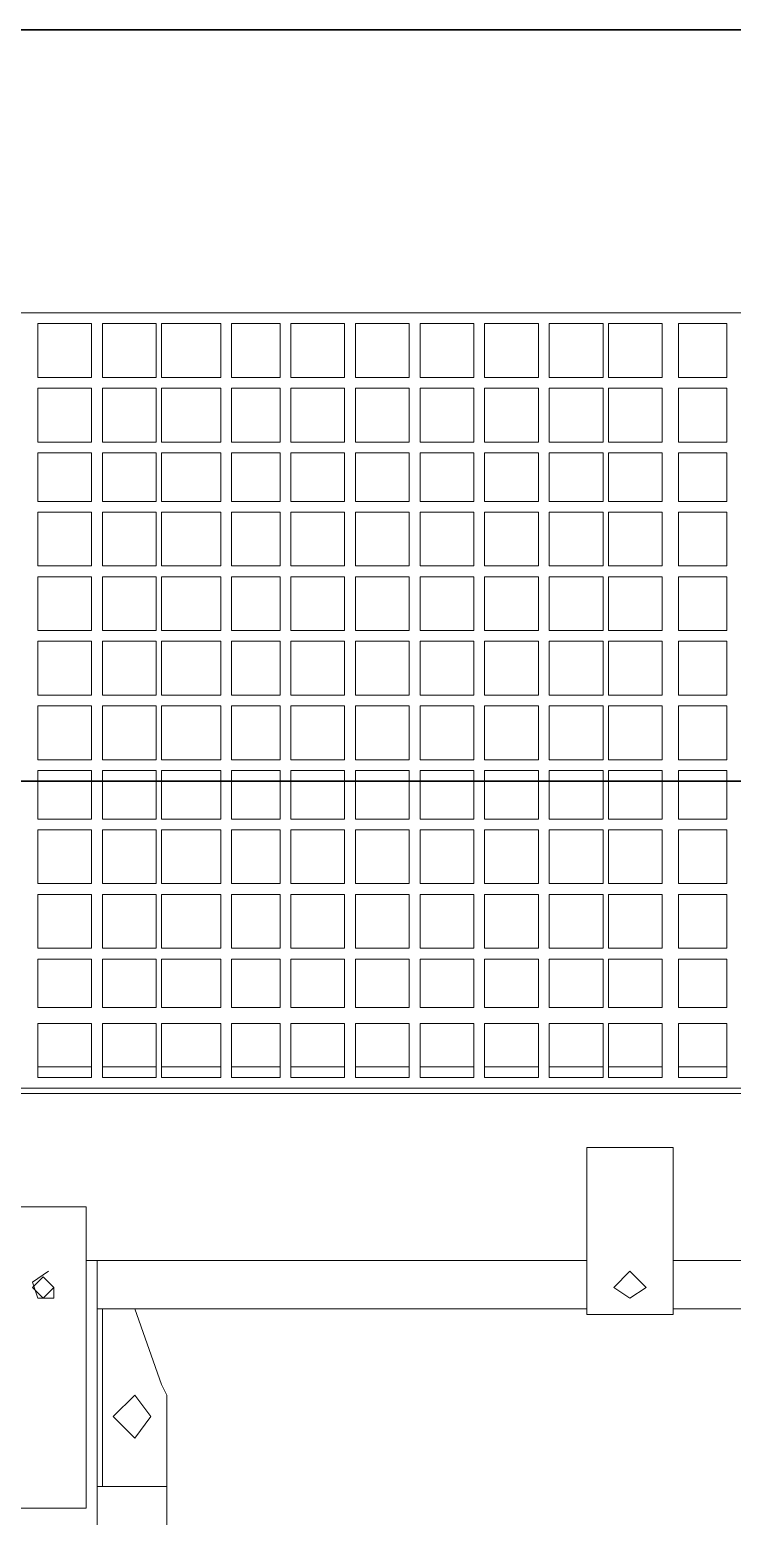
# Model space of a CAD drawing. Header units: metres. Extents: x -13194 to 152406, y -4219 to 19791.
# Drawn here: x 4138.5 to 4180.5, y 658.5 to 747.5 of the extents above; entities that cross this region are included whole.
import ezdxf

# ---------------------------------------------------------------- set-up
doc = ezdxf.new("R2010")
doc.units = ezdxf.units.M
doc.header["$LTSCALE"] = 100
doc.header["$MEASUREMENT"] = 0
doc.layers.get('0').update_dxf_attribs({"color": 9, "lineweight": 9})
doc.layers.add('32-ekipman', color=9, linetype='Continuous', lineweight=9)
doc.layers.add('E-KABLO', color=7, linetype='Continuous', lineweight=30)

# ---------------------------------------------------------------- blocks, each defined once
blk = doc.blocks.new('h')
for points in [[(181680.735, -16263.506), (181680.735, -16351.78)], [(181676.547, -16311.187), (181676.547, -16342.437)], [(181686.534, -16336.96), (181681.379, -16336.96)], [(181681.379, -16336.96), (181681.379, -16355.001)], [(181680.735, -16338.249), (181676.547, -16338.249)], [(181680.413, -16338.249), (181680.413, -16348.88)], [(181679.768, -16342.437), (181678.48, -16341.148), (181677.513, -16342.437), (181678.48, -16343.725), (181679.768, -16342.437)], [(181676.547, -16342.437), (181676.547, -16343.725), (181676.869, -16344.37)], [(181676.869, -16344.37), (181678.48, -16348.88)], [(181600.193, -16348.88), (181646.263, -16348.88)], [(181646.263, -16348.558), (181646.263, -16358.545)], [(181651.418, -16348.558), (181646.263, -16348.558)], [(181651.418, -16358.545), (181651.418, -16348.558)], [(181651.418, -16348.88), (181680.735, -16348.88)], [(181649.807, -16350.169), (181648.84, -16349.524), (181647.874, -16350.169), (181648.84, -16351.135), (181649.807, -16350.169)], [(181683.634, -16351.135), (181684.601, -16350.491), (181684.279, -16349.524), (181683.312, -16349.524), (181683.312, -16350.169)], [(181684.601, -16350.169), (181683.956, -16349.524), (181683.312, -16350.169), (181683.956, -16350.813), (181684.601, -16350.169)], [(181646.263, -16351.78), (181586.984, -16351.78)], [(181651.418, -16351.78), (181681.379, -16351.78)], [(181681.379, -16351.78), (181680.735, -16351.78)], [(181681.379, -16355.001), (181686.534, -16355.001)], [(181646.263, -16358.545), (181651.418, -16358.545)], [(181688.467, -16361.767), (181641.108, -16361.767)], [(181692.655, -16362.089), (181641.108, -16362.089)], [(181643.041, -16362.733), (181643.041, -16365.955)], [(181645.941, -16362.733), (181643.041, -16362.733)], [(181645.941, -16365.955), (181645.941, -16362.733)], [(181646.907, -16362.733), (181646.907, -16365.955)], [(181650.129, -16362.733), (181646.907, -16362.733)], [(181650.129, -16365.955), (181650.129, -16362.733)], [(181650.451, -16362.733), (181650.451, -16365.955)], [(181653.673, -16362.733), (181650.451, -16362.733)], [(181653.673, -16365.955), (181653.673, -16362.733)], [(181654.317, -16362.733), (181654.317, -16365.955)], [(181657.539, -16362.733), (181654.317, -16362.733)], [(181657.539, -16365.955), (181657.539, -16362.733)], [(181658.183, -16362.733), (181658.183, -16365.955)], [(181661.405, -16362.733), (181658.183, -16362.733)], [(181661.405, -16365.955), (181661.405, -16362.733)], [(181662.049, -16362.733), (181662.049, -16365.955)], [(181665.271, -16362.733), (181662.049, -16362.733)], [(181665.271, -16365.955), (181665.271, -16362.733)], [(181665.915, -16362.733), (181665.915, -16365.955)], [(181669.137, -16362.733), (181665.915, -16362.733)], [(181669.137, -16365.955), (181669.137, -16362.733)], [(181672.681, -16362.733), (181669.781, -16362.733)], [(181669.781, -16362.733), (181669.781, -16365.955)], [(181672.681, -16365.955), (181672.681, -16362.733)], [(181676.869, -16362.733), (181673.325, -16362.733)], [(181673.325, -16362.733), (181673.325, -16365.955)], [(181676.869, -16365.955), (181676.869, -16362.733)], [(181680.413, -16362.733), (181677.191, -16362.733)], [(181677.191, -16362.733), (181677.191, -16365.955)], [(181680.413, -16365.955), (181680.413, -16362.733)], [(181684.279, -16362.733), (181681.057, -16362.733)], [(181681.057, -16362.733), (181681.057, -16365.955)], [(181684.279, -16365.955), (181684.279, -16362.733)], [(181645.941, -16363.378), (181643.041, -16363.378)], [(181650.129, -16363.378), (181646.907, -16363.378)], [(181653.673, -16363.378), (181650.451, -16363.378)], [(181657.539, -16363.378), (181654.317, -16363.378)], [(181661.405, -16363.378), (181658.183, -16363.378)], [(181665.271, -16363.378), (181662.049, -16363.378)], [(181669.137, -16363.378), (181665.915, -16363.378)], [(181672.681, -16363.378), (181669.781, -16363.378)], [(181676.869, -16363.378), (181673.325, -16363.378)], [(181680.413, -16363.378), (181677.191, -16363.378)], [(181684.279, -16363.378), (181681.057, -16363.378)], [(181643.041, -16365.955), (181645.941, -16365.955)], [(181646.907, -16365.955), (181650.129, -16365.955)], [(181650.451, -16365.955), (181653.673, -16365.955)], [(181654.317, -16365.955), (181657.539, -16365.955)], [(181658.183, -16365.955), (181661.405, -16365.955)], [(181662.049, -16365.955), (181665.271, -16365.955)], [(181665.915, -16365.955), (181669.137, -16365.955)], [(181669.781, -16365.955), (181672.681, -16365.955)], [(181673.325, -16365.955), (181676.869, -16365.955)], [(181677.191, -16365.955), (181680.413, -16365.955)], [(181681.057, -16365.955), (181684.279, -16365.955)], [(181645.941, -16366.921), (181643.041, -16366.921)], [(181643.041, -16366.921), (181643.041, -16369.821)], [(181645.941, -16369.821), (181645.941, -16366.921)], [(181650.129, -16366.921), (181646.907, -16366.921)], [(181646.907, -16366.921), (181646.907, -16369.821)], [(181650.129, -16369.821), (181650.129, -16366.921)], [(181653.673, -16366.921), (181650.451, -16366.921)], [(181650.451, -16366.921), (181650.451, -16369.821)], [(181653.673, -16369.821), (181653.673, -16366.921)], [(181657.539, -16366.921), (181654.317, -16366.921)], [(181654.317, -16366.921), (181654.317, -16369.821)], [(181657.539, -16369.821), (181657.539, -16366.921)], [(181661.405, -16366.921), (181658.183, -16366.921)], [(181658.183, -16366.921), (181658.183, -16369.821)], [(181661.405, -16369.821), (181661.405, -16366.921)], [(181665.271, -16366.921), (181662.049, -16366.921)], [(181662.049, -16366.921), (181662.049, -16369.821)], [(181665.271, -16369.821), (181665.271, -16366.921)], [(181669.137, -16366.921), (181665.915, -16366.921)], [(181665.915, -16366.921), (181665.915, -16369.821)], [(181669.137, -16369.821), (181669.137, -16366.921)], [(181672.681, -16366.921), (181669.781, -16366.921)], [(181669.781, -16366.921), (181669.781, -16369.821)], [(181672.681, -16369.821), (181672.681, -16366.921)], [(181676.869, -16366.921), (181673.325, -16366.921)], [(181673.325, -16366.921), (181673.325, -16369.821)], [(181676.869, -16369.821), (181676.869, -16366.921)], [(181680.413, -16366.921), (181677.191, -16366.921)], [(181677.191, -16366.921), (181677.191, -16369.821)], [(181680.413, -16369.821), (181680.413, -16366.921)], [(181684.279, -16366.921), (181681.057, -16366.921)], [(181681.057, -16366.921), (181681.057, -16369.821)], [(181684.279, -16369.821), (181684.279, -16366.921)], [(181643.041, -16369.821), (181645.941, -16369.821)], [(181646.907, -16369.821), (181650.129, -16369.821)], [(181650.451, -16369.821), (181653.673, -16369.821)], [(181654.317, -16369.821), (181657.539, -16369.821)], [(181658.183, -16369.821), (181661.405, -16369.821)], [(181662.049, -16369.821), (181665.271, -16369.821)], [(181665.915, -16369.821), (181669.137, -16369.821)], [(181669.781, -16369.821), (181672.681, -16369.821)], [(181673.325, -16369.821), (181676.869, -16369.821)], [(181677.191, -16369.821), (181680.413, -16369.821)], [(181681.057, -16369.821), (181684.279, -16369.821)], [(181645.941, -16370.465), (181643.041, -16370.465)], [(181643.041, -16370.465), (181643.041, -16373.687)], [(181645.941, -16373.687), (181645.941, -16370.465)], [(181650.129, -16370.465), (181646.907, -16370.465)], [(181646.907, -16370.465), (181646.907, -16373.687)], [(181650.129, -16373.687), (181650.129, -16370.465)], [(181653.673, -16370.465), (181650.451, -16370.465)], [(181650.451, -16370.465), (181650.451, -16373.687)], [(181653.673, -16373.687), (181653.673, -16370.465)], [(181657.539, -16370.465), (181654.317, -16370.465)], [(181654.317, -16370.465), (181654.317, -16373.687)], [(181657.539, -16373.687), (181657.539, -16370.465)], [(181661.405, -16370.465), (181658.183, -16370.465)], [(181658.183, -16370.465), (181658.183, -16373.687)], [(181661.405, -16373.687), (181661.405, -16370.465)], [(181665.271, -16370.465), (181662.049, -16370.465)], [(181662.049, -16370.465), (181662.049, -16373.687)], [(181665.271, -16373.687), (181665.271, -16370.465)], [(181669.137, -16370.465), (181665.915, -16370.465)], [(181665.915, -16370.465), (181665.915, -16373.687)], [(181669.137, -16373.687), (181669.137, -16370.465)], [(181672.681, -16370.465), (181669.781, -16370.465)], [(181669.781, -16370.465), (181669.781, -16373.687)], [(181672.681, -16373.687), (181672.681, -16370.465)], [(181676.869, -16370.465), (181673.325, -16370.465)], [(181673.325, -16370.465), (181673.325, -16373.687)], [(181676.869, -16373.687), (181676.869, -16370.465)], [(181680.413, -16370.465), (181677.191, -16370.465)], [(181677.191, -16370.465), (181677.191, -16373.687)], [(181680.413, -16373.687), (181680.413, -16370.465)], [(181684.279, -16370.465), (181681.057, -16370.465)], [(181681.057, -16370.465), (181681.057, -16373.687)], [(181684.279, -16373.687), (181684.279, -16370.465)], [(181643.041, -16373.687), (181645.941, -16373.687)], [(181645.941, -16374.331), (181643.041, -16374.331)], [(181643.041, -16374.331), (181643.041, -16377.553)], [(181645.941, -16377.553), (181645.941, -16374.331)], [(181646.907, -16373.687), (181650.129, -16373.687)], [(181650.129, -16374.331), (181646.907, -16374.331)], [(181646.907, -16374.331), (181646.907, -16377.553)], [(181650.129, -16377.553), (181650.129, -16374.331)], [(181650.451, -16373.687), (181653.673, -16373.687)], [(181653.673, -16374.331), (181650.451, -16374.331)], [(181650.451, -16374.331), (181650.451, -16377.553)], [(181653.673, -16377.553), (181653.673, -16374.331)], [(181654.317, -16373.687), (181657.539, -16373.687)], [(181657.539, -16374.331), (181654.317, -16374.331)], [(181654.317, -16374.331), (181654.317, -16377.553)], [(181657.539, -16377.553), (181657.539, -16374.331)], [(181658.183, -16373.687), (181661.405, -16373.687)], [(181661.405, -16374.331), (181658.183, -16374.331)], [(181658.183, -16374.331), (181658.183, -16377.553)], [(181661.405, -16377.553), (181661.405, -16374.331)], [(181662.049, -16373.687), (181665.271, -16373.687)], [(181665.271, -16374.331), (181662.049, -16374.331)], [(181662.049, -16374.331), (181662.049, -16377.553)], [(181665.271, -16377.553), (181665.271, -16374.331)], [(181665.915, -16373.687), (181669.137, -16373.687)], [(181669.137, -16374.331), (181665.915, -16374.331)], [(181665.915, -16374.331), (181665.915, -16377.553)], [(181669.137, -16377.553), (181669.137, -16374.331)], [(181669.781, -16373.687), (181672.681, -16373.687)], [(181672.681, -16374.331), (181669.781, -16374.331)], [(181669.781, -16374.331), (181669.781, -16377.553)], [(181672.681, -16377.553), (181672.681, -16374.331)], [(181673.325, -16373.687), (181676.869, -16373.687)], [(181676.869, -16374.331), (181673.325, -16374.331)], [(181673.325, -16374.331), (181673.325, -16377.553)], [(181676.869, -16377.553), (181676.869, -16374.331)], [(181677.191, -16373.687), (181680.413, -16373.687)], [(181680.413, -16374.331), (181677.191, -16374.331)], [(181677.191, -16374.331), (181677.191, -16377.553)], [(181680.413, -16377.553), (181680.413, -16374.331)], [(181681.057, -16373.687), (181684.279, -16373.687)], [(181684.279, -16374.331), (181681.057, -16374.331)], [(181681.057, -16374.331), (181681.057, -16377.553)], [(181684.279, -16377.553), (181684.279, -16374.331)], [(181643.041, -16377.553), (181645.941, -16377.553)], [(181646.907, -16377.553), (181650.129, -16377.553)], [(181650.451, -16377.553), (181653.673, -16377.553)], [(181654.317, -16377.553), (181657.539, -16377.553)], [(181658.183, -16377.553), (181661.405, -16377.553)], [(181662.049, -16377.553), (181665.271, -16377.553)], [(181665.915, -16377.553), (181669.137, -16377.553)], [(181669.781, -16377.553), (181672.681, -16377.553)], [(181673.325, -16377.553), (181676.869, -16377.553)], [(181677.191, -16377.553), (181680.413, -16377.553)], [(181681.057, -16377.553), (181684.279, -16377.553)], [(181645.941, -16378.197), (181643.041, -16378.197)], [(181643.041, -16378.197), (181643.041, -16381.097)], [(181645.941, -16381.097), (181645.941, -16378.197)], [(181650.129, -16378.197), (181646.907, -16378.197)], [(181646.907, -16378.197), (181646.907, -16381.097)], [(181650.129, -16381.097), (181650.129, -16378.197)], [(181653.673, -16378.197), (181650.451, -16378.197)], [(181650.451, -16378.197), (181650.451, -16381.097)], [(181653.673, -16381.097), (181653.673, -16378.197)], [(181657.539, -16378.197), (181654.317, -16378.197)], [(181654.317, -16378.197), (181654.317, -16381.097)], [(181657.539, -16381.097), (181657.539, -16378.197)], [(181661.405, -16378.197), (181658.183, -16378.197)], [(181658.183, -16378.197), (181658.183, -16381.097)], [(181661.405, -16381.097), (181661.405, -16378.197)], [(181665.271, -16378.197), (181662.049, -16378.197)], [(181662.049, -16378.197), (181662.049, -16381.097)], [(181665.271, -16381.097), (181665.271, -16378.197)], [(181669.137, -16378.197), (181665.915, -16378.197)], [(181665.915, -16378.197), (181665.915, -16381.097)], [(181669.137, -16381.097), (181669.137, -16378.197)], [(181672.681, -16378.197), (181669.781, -16378.197)], [(181669.781, -16378.197), (181669.781, -16381.097)], [(181672.681, -16381.097), (181672.681, -16378.197)], [(181676.869, -16378.197), (181673.325, -16378.197)], [(181673.325, -16378.197), (181673.325, -16381.097)], [(181676.869, -16381.097), (181676.869, -16378.197)], [(181680.413, -16378.197), (181677.191, -16378.197)], [(181677.191, -16378.197), (181677.191, -16381.097)], [(181680.413, -16381.097), (181680.413, -16378.197)], [(181684.279, -16378.197), (181681.057, -16378.197)], [(181681.057, -16378.197), (181681.057, -16381.097)], [(181684.279, -16381.097), (181684.279, -16378.197)], [(181643.041, -16381.097), (181645.941, -16381.097)], [(181646.907, -16381.097), (181650.129, -16381.097)], [(181650.451, -16381.097), (181653.673, -16381.097)], [(181654.317, -16381.097), (181657.539, -16381.097)], [(181658.183, -16381.097), (181661.405, -16381.097)], [(181662.049, -16381.097), (181665.271, -16381.097)], [(181665.915, -16381.097), (181669.137, -16381.097)], [(181669.781, -16381.097), (181672.681, -16381.097)], [(181673.325, -16381.097), (181676.869, -16381.097)], [(181677.191, -16381.097), (181680.413, -16381.097)], [(181681.057, -16381.097), (181684.279, -16381.097)], [(181645.941, -16381.741), (181643.041, -16381.741)], [(181643.041, -16381.741), (181643.041, -16384.963)], [(181645.941, -16384.963), (181645.941, -16381.741)], [(181650.129, -16381.741), (181646.907, -16381.741)], [(181646.907, -16381.741), (181646.907, -16384.963)], [(181650.129, -16384.963), (181650.129, -16381.741)], [(181653.673, -16381.741), (181650.451, -16381.741)], [(181650.451, -16381.741), (181650.451, -16384.963)], [(181653.673, -16384.963), (181653.673, -16381.741)], [(181657.539, -16381.741), (181654.317, -16381.741)], [(181654.317, -16381.741), (181654.317, -16384.963)], [(181657.539, -16384.963), (181657.539, -16381.741)], [(181661.405, -16381.741), (181658.183, -16381.741)], [(181658.183, -16381.741), (181658.183, -16384.963)], [(181661.405, -16384.963), (181661.405, -16381.741)], [(181665.271, -16381.741), (181662.049, -16381.741)], [(181662.049, -16381.741), (181662.049, -16384.963)], [(181665.271, -16384.963), (181665.271, -16381.741)], [(181669.137, -16381.741), (181665.915, -16381.741)], [(181665.915, -16381.741), (181665.915, -16384.963)], [(181669.137, -16384.963), (181669.137, -16381.741)], [(181672.681, -16381.741), (181669.781, -16381.741)], [(181669.781, -16381.741), (181669.781, -16384.963)], [(181672.681, -16384.963), (181672.681, -16381.741)], [(181676.869, -16381.741), (181673.325, -16381.741)], [(181673.325, -16381.741), (181673.325, -16384.963)], [(181676.869, -16384.963), (181676.869, -16381.741)], [(181680.413, -16381.741), (181677.191, -16381.741)], [(181677.191, -16381.741), (181677.191, -16384.963)], [(181680.413, -16384.963), (181680.413, -16381.741)], [(181684.279, -16381.741), (181681.057, -16381.741)], [(181681.057, -16381.741), (181681.057, -16384.963)], [(181684.279, -16384.963), (181684.279, -16381.741)], [(181643.041, -16384.963), (181645.941, -16384.963)], [(181646.907, -16384.963), (181650.129, -16384.963)], [(181650.451, -16384.963), (181653.673, -16384.963)], [(181654.317, -16384.963), (181657.539, -16384.963)], [(181658.183, -16384.963), (181661.405, -16384.963)], [(181662.049, -16384.963), (181665.271, -16384.963)], [(181665.915, -16384.963), (181669.137, -16384.963)], [(181669.781, -16384.963), (181672.681, -16384.963)], [(181673.325, -16384.963), (181676.869, -16384.963)], [(181677.191, -16384.963), (181680.413, -16384.963)], [(181681.057, -16384.963), (181684.279, -16384.963)], [(181645.941, -16385.607), (181643.041, -16385.607)], [(181643.041, -16385.607), (181643.041, -16388.829)], [(181645.941, -16388.829), (181645.941, -16385.607)], [(181650.129, -16385.607), (181646.907, -16385.607)], [(181646.907, -16385.607), (181646.907, -16388.829)], [(181650.129, -16388.829), (181650.129, -16385.607)], [(181653.673, -16385.607), (181650.451, -16385.607)], [(181650.451, -16385.607), (181650.451, -16388.829)], [(181653.673, -16388.829), (181653.673, -16385.607)], [(181657.539, -16385.607), (181654.317, -16385.607)], [(181654.317, -16385.607), (181654.317, -16388.829)], [(181657.539, -16388.829), (181657.539, -16385.607)], [(181661.405, -16385.607), (181658.183, -16385.607)], [(181658.183, -16385.607), (181658.183, -16388.829)], [(181661.405, -16388.829), (181661.405, -16385.607)], [(181665.271, -16385.607), (181662.049, -16385.607)], [(181662.049, -16385.607), (181662.049, -16388.829)], [(181665.271, -16388.829), (181665.271, -16385.607)], [(181669.137, -16385.607), (181665.915, -16385.607)], [(181665.915, -16385.607), (181665.915, -16388.829)], [(181669.137, -16388.829), (181669.137, -16385.607)], [(181672.681, -16385.607), (181669.781, -16385.607)], [(181669.781, -16385.607), (181669.781, -16388.829)], [(181672.681, -16388.829), (181672.681, -16385.607)], [(181676.869, -16385.607), (181673.325, -16385.607)], [(181673.325, -16385.607), (181673.325, -16388.829)], [(181676.869, -16388.829), (181676.869, -16385.607)], [(181680.413, -16385.607), (181677.191, -16385.607)], [(181677.191, -16385.607), (181677.191, -16388.829)], [(181680.413, -16388.829), (181680.413, -16385.607)], [(181684.279, -16385.607), (181681.057, -16385.607)], [(181681.057, -16385.607), (181681.057, -16388.829)], [(181684.279, -16388.829), (181684.279, -16385.607)], [(181643.041, -16388.829), (181645.941, -16388.829)], [(181646.907, -16388.829), (181650.129, -16388.829)], [(181650.451, -16388.829), (181653.673, -16388.829)], [(181654.317, -16388.829), (181657.539, -16388.829)], [(181658.183, -16388.829), (181661.405, -16388.829)], [(181662.049, -16388.829), (181665.271, -16388.829)], [(181665.915, -16388.829), (181669.137, -16388.829)], [(181669.781, -16388.829), (181672.681, -16388.829)], [(181673.325, -16388.829), (181676.869, -16388.829)], [(181677.191, -16388.829), (181680.413, -16388.829)], [(181681.057, -16388.829), (181684.279, -16388.829)], [(181645.941, -16389.473), (181643.041, -16389.473)], [(181643.041, -16389.473), (181643.041, -16392.695)], [(181645.941, -16392.695), (181645.941, -16389.473)], [(181650.129, -16389.473), (181646.907, -16389.473)], [(181646.907, -16389.473), (181646.907, -16392.695)], [(181650.129, -16392.695), (181650.129, -16389.473)], [(181653.673, -16389.473), (181650.451, -16389.473)], [(181650.451, -16389.473), (181650.451, -16392.695)], [(181653.673, -16392.695), (181653.673, -16389.473)], [(181657.539, -16389.473), (181654.317, -16389.473)], [(181654.317, -16389.473), (181654.317, -16392.695)], [(181657.539, -16392.695), (181657.539, -16389.473)], [(181661.405, -16389.473), (181658.183, -16389.473)], [(181658.183, -16389.473), (181658.183, -16392.695)], [(181661.405, -16392.695), (181661.405, -16389.473)], [(181665.271, -16389.473), (181662.049, -16389.473)], [(181662.049, -16389.473), (181662.049, -16392.695)], [(181665.271, -16392.695), (181665.271, -16389.473)], [(181669.137, -16389.473), (181665.915, -16389.473)], [(181665.915, -16389.473), (181665.915, -16392.695)], [(181669.137, -16392.695), (181669.137, -16389.473)], [(181672.681, -16389.473), (181669.781, -16389.473)], [(181669.781, -16389.473), (181669.781, -16392.695)], [(181672.681, -16392.695), (181672.681, -16389.473)], [(181676.869, -16389.473), (181673.325, -16389.473)], [(181673.325, -16389.473), (181673.325, -16392.695)], [(181676.869, -16392.695), (181676.869, -16389.473)], [(181680.413, -16389.473), (181677.191, -16389.473)], [(181677.191, -16389.473), (181677.191, -16392.695)], [(181680.413, -16392.695), (181680.413, -16389.473)], [(181684.279, -16389.473), (181681.057, -16389.473)], [(181681.057, -16389.473), (181681.057, -16392.695)], [(181684.279, -16392.695), (181684.279, -16389.473)], [(181643.041, -16392.695), (181645.941, -16392.695)], [(181646.907, -16392.695), (181650.129, -16392.695)], [(181650.451, -16392.695), (181653.673, -16392.695)], [(181654.317, -16392.695), (181657.539, -16392.695)], [(181658.183, -16392.695), (181661.405, -16392.695)], [(181662.049, -16392.695), (181665.271, -16392.695)], [(181665.915, -16392.695), (181669.137, -16392.695)], [(181669.781, -16392.695), (181672.681, -16392.695)], [(181673.325, -16392.695), (181676.869, -16392.695)], [(181677.191, -16392.695), (181680.413, -16392.695)], [(181681.057, -16392.695), (181684.279, -16392.695)], [(181645.941, -16393.339), (181643.041, -16393.339)], [(181643.041, -16393.339), (181643.041, -16396.561)], [(181645.941, -16396.561), (181645.941, -16393.339)], [(181650.129, -16393.339), (181646.907, -16393.339)], [(181646.907, -16393.339), (181646.907, -16396.561)], [(181650.129, -16396.561), (181650.129, -16393.339)], [(181653.673, -16393.339), (181650.451, -16393.339)], [(181650.451, -16393.339), (181650.451, -16396.561)], [(181653.673, -16396.561), (181653.673, -16393.339)], [(181657.539, -16393.339), (181654.317, -16393.339)], [(181654.317, -16393.339), (181654.317, -16396.561)], [(181657.539, -16396.561), (181657.539, -16393.339)], [(181661.405, -16393.339), (181658.183, -16393.339)], [(181658.183, -16393.339), (181658.183, -16396.561)], [(181661.405, -16396.561), (181661.405, -16393.339)], [(181665.271, -16393.339), (181662.049, -16393.339)], [(181662.049, -16393.339), (181662.049, -16396.561)], [(181665.271, -16396.561), (181665.271, -16393.339)], [(181669.137, -16393.339), (181665.915, -16393.339)], [(181665.915, -16393.339), (181665.915, -16396.561)], [(181669.137, -16396.561), (181669.137, -16393.339)], [(181672.681, -16393.339), (181669.781, -16393.339)], [(181669.781, -16393.339), (181669.781, -16396.561)], [(181672.681, -16396.561), (181672.681, -16393.339)], [(181676.869, -16393.339), (181673.325, -16393.339)], [(181673.325, -16393.339), (181673.325, -16396.561)], [(181676.869, -16396.561), (181676.869, -16393.339)], [(181680.413, -16393.339), (181677.191, -16393.339)], [(181677.191, -16393.339), (181677.191, -16396.561)], [(181680.413, -16396.561), (181680.413, -16393.339)], [(181684.279, -16393.339), (181681.057, -16393.339)], [(181681.057, -16393.339), (181681.057, -16396.561)], [(181684.279, -16396.561), (181684.279, -16393.339)], [(181643.041, -16396.561), (181645.941, -16396.561)], [(181646.907, -16396.561), (181650.129, -16396.561)], [(181650.451, -16396.561), (181653.673, -16396.561)], [(181654.317, -16396.561), (181657.539, -16396.561)], [(181658.183, -16396.561), (181661.405, -16396.561)], [(181662.049, -16396.561), (181665.271, -16396.561)], [(181665.915, -16396.561), (181669.137, -16396.561)], [(181669.781, -16396.561), (181672.681, -16396.561)], [(181673.325, -16396.561), (181676.869, -16396.561)], [(181677.191, -16396.561), (181680.413, -16396.561)], [(181681.057, -16396.561), (181684.279, -16396.561)], [(181645.941, -16397.205), (181643.041, -16397.205)], [(181643.041, -16397.205), (181643.041, -16400.105)], [(181645.941, -16400.105), (181645.941, -16397.205)], [(181650.129, -16397.205), (181646.907, -16397.205)], [(181646.907, -16397.205), (181646.907, -16400.105)], [(181650.129, -16400.105), (181650.129, -16397.205)], [(181653.673, -16397.205), (181650.451, -16397.205)], [(181650.451, -16397.205), (181650.451, -16400.105)], [(181653.673, -16400.105), (181653.673, -16397.205)], [(181657.539, -16397.205), (181654.317, -16397.205)], [(181654.317, -16397.205), (181654.317, -16400.105)], [(181657.539, -16400.105), (181657.539, -16397.205)], [(181661.405, -16397.205), (181658.183, -16397.205)], [(181658.183, -16397.205), (181658.183, -16400.105)], [(181661.405, -16400.105), (181661.405, -16397.205)], [(181665.271, -16397.205), (181662.049, -16397.205)], [(181662.049, -16397.205), (181662.049, -16400.105)], [(181665.271, -16400.105), (181665.271, -16397.205)], [(181669.137, -16397.205), (181665.915, -16397.205)], [(181665.915, -16397.205), (181665.915, -16400.105)], [(181669.137, -16400.105), (181669.137, -16397.205)], [(181672.681, -16397.205), (181669.781, -16397.205)], [(181669.781, -16397.205), (181669.781, -16400.105)], [(181672.681, -16400.105), (181672.681, -16397.205)], [(181676.869, -16397.205), (181673.325, -16397.205)], [(181673.325, -16397.205), (181673.325, -16400.105)], [(181676.869, -16400.105), (181676.869, -16397.205)], [(181680.413, -16397.205), (181677.191, -16397.205)], [(181677.191, -16397.205), (181677.191, -16400.105)], [(181680.413, -16400.105), (181680.413, -16397.205)], [(181684.279, -16397.205), (181681.057, -16397.205)], [(181681.057, -16397.205), (181681.057, -16400.105)], [(181684.279, -16400.105), (181684.279, -16397.205)], [(181643.041, -16400.105), (181645.941, -16400.105)], [(181646.907, -16400.105), (181650.129, -16400.105)], [(181650.451, -16400.105), (181653.673, -16400.105)], [(181654.317, -16400.105), (181657.539, -16400.105)], [(181658.183, -16400.105), (181661.405, -16400.105)], [(181662.049, -16400.105), (181665.271, -16400.105)], [(181665.915, -16400.105), (181669.137, -16400.105)], [(181669.781, -16400.105), (181672.681, -16400.105)], [(181673.325, -16400.105), (181676.869, -16400.105)], [(181677.191, -16400.105), (181680.413, -16400.105)], [(181681.057, -16400.105), (181684.279, -16400.105)], [(181645.941, -16400.749), (181643.041, -16400.749)], [(181643.041, -16400.749), (181643.041, -16403.971)], [(181645.941, -16403.971), (181645.941, -16400.749)], [(181650.129, -16400.749), (181646.907, -16400.749)], [(181646.907, -16400.749), (181646.907, -16403.971)], [(181650.129, -16403.971), (181650.129, -16400.749)], [(181653.673, -16400.749), (181650.451, -16400.749)], [(181650.451, -16400.749), (181650.451, -16403.971)], [(181653.673, -16403.971), (181653.673, -16400.749)], [(181657.539, -16400.749), (181654.317, -16400.749)], [(181654.317, -16400.749), (181654.317, -16403.971)], [(181657.539, -16403.971), (181657.539, -16400.749)], [(181661.405, -16400.749), (181658.183, -16400.749)], [(181658.183, -16400.749), (181658.183, -16403.971)], [(181661.405, -16403.971), (181661.405, -16400.749)], [(181665.271, -16400.749), (181662.049, -16400.749)], [(181662.049, -16400.749), (181662.049, -16403.971)], [(181665.271, -16403.971), (181665.271, -16400.749)], [(181669.137, -16400.749), (181665.915, -16400.749)], [(181665.915, -16400.749), (181665.915, -16403.971)], [(181669.137, -16403.971), (181669.137, -16400.749)], [(181672.681, -16400.749), (181669.781, -16400.749)], [(181669.781, -16400.749), (181669.781, -16403.971)], [(181672.681, -16403.971), (181672.681, -16400.749)], [(181676.869, -16400.749), (181673.325, -16400.749)], [(181673.325, -16400.749), (181673.325, -16403.971)], [(181676.869, -16403.971), (181676.869, -16400.749)], [(181680.413, -16400.749), (181677.191, -16400.749)], [(181677.191, -16400.749), (181677.191, -16403.971)], [(181680.413, -16403.971), (181680.413, -16400.749)], [(181684.279, -16400.749), (181681.057, -16400.749)], [(181681.057, -16400.749), (181681.057, -16403.971)], [(181684.279, -16403.971), (181684.279, -16400.749)], [(181643.041, -16403.971), (181645.941, -16403.971)], [(181646.907, -16403.971), (181650.129, -16403.971)], [(181650.451, -16403.971), (181653.673, -16403.971)], [(181654.317, -16403.971), (181657.539, -16403.971)], [(181658.183, -16403.971), (181661.405, -16403.971)], [(181662.049, -16403.971), (181665.271, -16403.971)], [(181665.915, -16403.971), (181669.137, -16403.971)], [(181669.781, -16403.971), (181672.681, -16403.971)], [(181673.325, -16403.971), (181676.869, -16403.971)], [(181677.191, -16403.971), (181680.413, -16403.971)], [(181681.057, -16403.971), (181684.279, -16403.971)], [(181645.941, -16404.615), (181643.041, -16404.615)], [(181643.041, -16404.615), (181643.041, -16407.837)], [(181645.941, -16407.837), (181645.941, -16404.615)], [(181650.129, -16404.615), (181646.907, -16404.615)], [(181646.907, -16404.615), (181646.907, -16407.837)], [(181650.129, -16407.837), (181650.129, -16404.615)], [(181653.673, -16404.615), (181650.451, -16404.615)], [(181650.451, -16404.615), (181650.451, -16407.837)], [(181653.673, -16407.837), (181653.673, -16404.615)], [(181657.539, -16404.615), (181654.317, -16404.615)], [(181654.317, -16404.615), (181654.317, -16407.837)], [(181657.539, -16407.837), (181657.539, -16404.615)], [(181661.405, -16404.615), (181658.183, -16404.615)], [(181658.183, -16404.615), (181658.183, -16407.837)], [(181661.405, -16407.837), (181661.405, -16404.615)], [(181665.271, -16404.615), (181662.049, -16404.615)], [(181662.049, -16404.615), (181662.049, -16407.837)], [(181665.271, -16407.837), (181665.271, -16404.615)], [(181669.137, -16404.615), (181665.915, -16404.615)], [(181665.915, -16404.615), (181665.915, -16407.837)], [(181669.137, -16407.837), (181669.137, -16404.615)], [(181672.681, -16404.615), (181669.781, -16404.615)], [(181669.781, -16404.615), (181669.781, -16407.837)], [(181672.681, -16407.837), (181672.681, -16404.615)], [(181676.869, -16404.615), (181673.325, -16404.615)], [(181673.325, -16404.615), (181673.325, -16407.837)], [(181676.869, -16407.837), (181676.869, -16404.615)], [(181680.413, -16404.615), (181677.191, -16404.615)], [(181677.191, -16404.615), (181677.191, -16407.837)], [(181680.413, -16407.837), (181680.413, -16404.615)], [(181684.279, -16404.615), (181681.057, -16404.615)], [(181681.057, -16404.615), (181681.057, -16407.837)], [(181684.279, -16407.837), (181684.279, -16404.615)], [(181643.041, -16407.837), (181645.941, -16407.837)], [(181646.907, -16407.837), (181650.129, -16407.837)], [(181650.451, -16407.837), (181653.673, -16407.837)], [(181654.317, -16407.837), (181657.539, -16407.837)], [(181658.183, -16407.837), (181661.405, -16407.837)], [(181662.049, -16407.837), (181665.271, -16407.837)], [(181665.915, -16407.837), (181669.137, -16407.837)], [(181669.781, -16407.837), (181672.681, -16407.837)], [(181673.325, -16407.837), (181676.869, -16407.837)], [(181677.191, -16407.837), (181680.413, -16407.837)], [(181681.057, -16407.837), (181684.279, -16407.837)], [(181641.108, -16408.481), (181692.655, -16408.481)]]:
    blk.add_lwpolyline(points)
blk = doc.blocks.new('2.bod.Mimari')
at = {"layer": '32-ekipman', "ltscale": 2, "rotation": 180}
blk.add_blockref('h', (185823.255, -24307.965), dxfattribs=at)

msp = doc.modelspace()

# ---------------------------------------------------------------- linework, layer by layer
at = {"layer": 'E-KABLO', "color": 3}
msp.add_line((3627.25, 747.459), (4367.879, 747.459), dxfattribs=at)
at = {"layer": 'E-KABLO', "color": 2}
msp.add_line((3627.25, 702.498), (4391.303, 702.498), dxfattribs=at)

# ---------------------------------------------------------------- block references
msp.add_blockref('2.bod.Mimari', (0, 8630))

doc.saveas('drawing.dxf')
